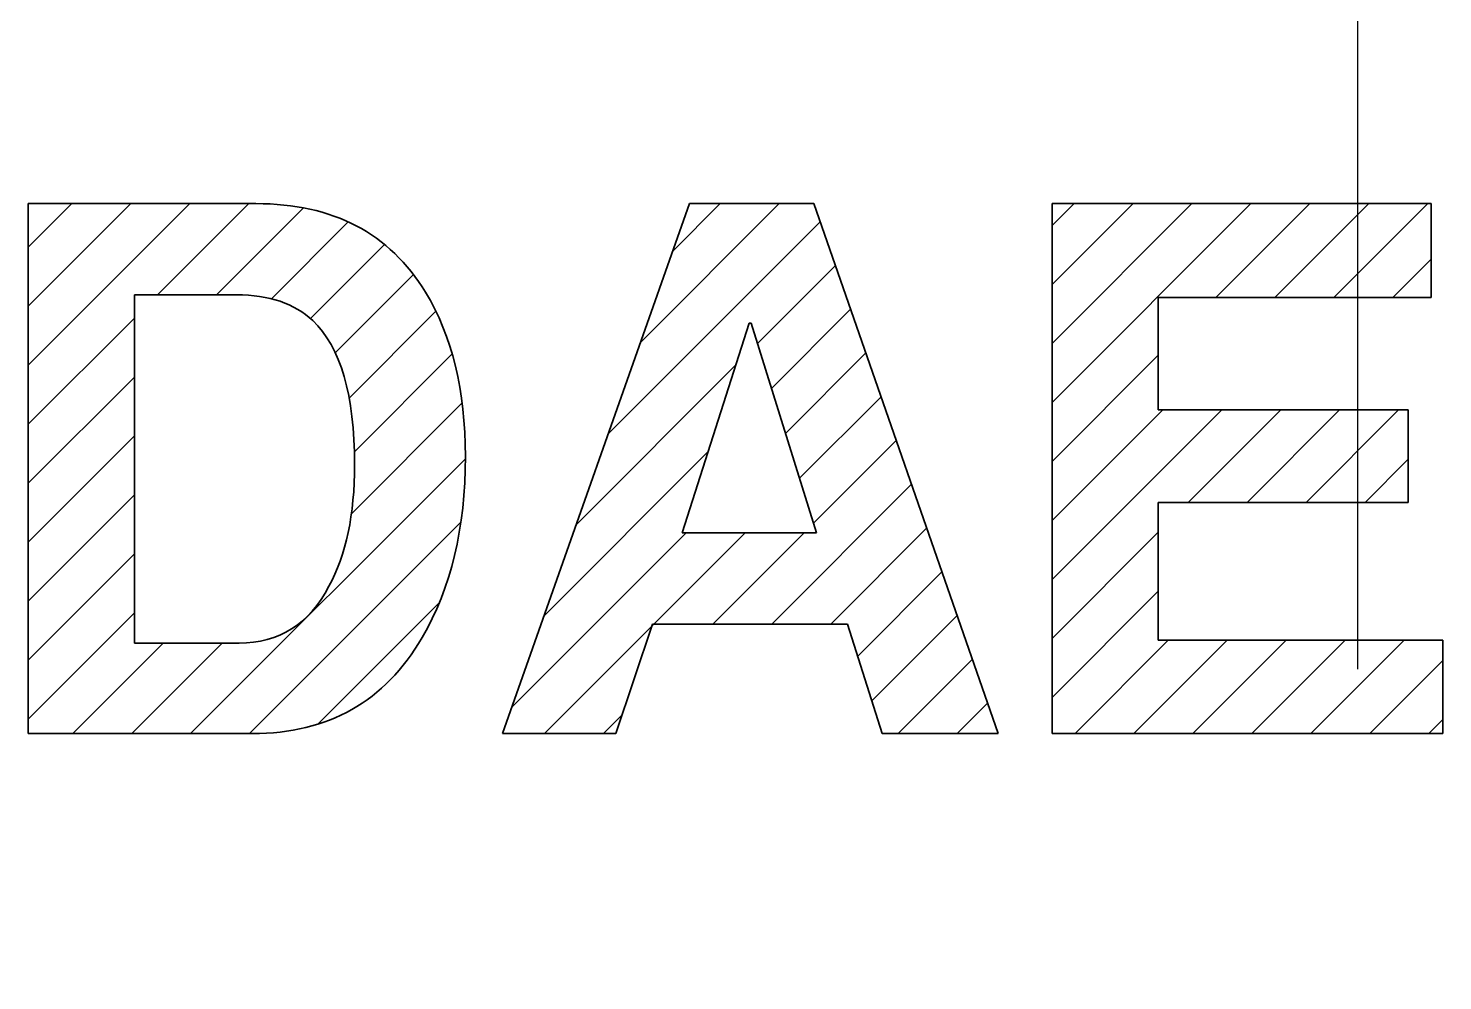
# Model space of a CAD drawing. Extents: x 7948 to 8542, y -4601 to -4181.
# Drawn here: x 8001.811 to 8006.052, y -4451.011 to -4448.156 of the extents above; entities that cross this region are included whole.
import ezdxf

# ---------------------------------------------------------------- set-up
doc = ezdxf.new("R2010")
doc.units = 0
doc.header["$LTSCALE"] = 7
doc.header["$MEASUREMENT"] = 0
doc.linetypes.add('CENTER2', pattern=[28.575, 19.05, -3.175, 3.175, -3.175])
doc.linetypes.add('CENTERX2', pattern=[20.32, 12.7, -2.54, 2.54, -2.54])
doc.layers.get('0').update_dxf_attribs({"color": 2, "linetype": 'CONTINUOUS'})
doc.layers.add('레이어 1', color=18, linetype='CONTINUOUS')
doc.layers.add('중심선', color=1, linetype='CENTER2')

msp = doc.modelspace()

# ---------------------------------------------------------------- linework, layer by layer
at = {"color": 2}
for p, q in [((8001.8114, -4449.1658), (8002.2954, -4448.68179)), ((8001.8114, -4448.98903), (8002.11863, -4448.68179)), ((8001.8114, -4448.81225), (8001.94185, -4448.68179)), ((8002.19871, -4448.95527), (8002.47218, -4448.68179)), ((8003.64717, -4449.0978), (8004.06317, -4448.68179)), ((8003.74375, -4448.82444), (8003.88639, -4448.68179)), ((8004.88154, -4449.27764), (8005.47738, -4448.68179)), ((8004.88154, -4449.10087), (8005.30061, -4448.68179)), ((8004.88154, -4448.92409), (8005.12383, -4448.68179)), ((8004.88154, -4448.74731), (8004.94705, -4448.68179)), ((8005.37259, -4448.96337), (8005.65416, -4448.68179)), ((8005.54936, -4448.96337), (8005.83094, -4448.68179)), ((8005.72614, -4448.96337), (8006.00772, -4448.68179)), ((8002.37549, -4448.95527), (8002.63634, -4448.69441)), ((8002.54054, -4448.96699), (8002.7709, -4448.73663)), ((8003.55059, -4449.37115), (8004.18575, -4448.73599)), ((8002.65788, -4449.02643), (8002.87986, -4448.80445)), ((8005.90292, -4448.96337), (8006.01796, -4448.84832)), ((8002.73203, -4449.12905), (8002.96657, -4448.89451)), ((8003.99748, -4449.10104), (8004.23141, -4448.86711)), ((8001.8114, -4449.34258), (8002.12943, -4449.02454)), ((8002.77358, -4449.26428), (8003.03367, -4449.00419)), ((8004.03961, -4449.23568), (8004.27707, -4448.99823)), ((8002.78932, -4449.42531), (8003.08252, -4449.13212)), ((8004.08174, -4449.37033), (8004.32273, -4449.12935)), ((8004.88154, -4449.45442), (8005.19958, -4449.13638)), ((8003.45401, -4449.64451), (8003.93217, -4449.16634)), ((8001.8114, -4449.51936), (8002.12943, -4449.20132)), ((8002.78033, -4449.61108), (8003.11235, -4449.27906)), ((8004.12387, -4449.50498), (8004.36838, -4449.26047)), ((8004.88154, -4449.80797), (8005.38987, -4449.29964)), ((8004.88154, -4449.6312), (8005.21309, -4449.29964)), ((8005.28913, -4449.57716), (8005.56665, -4449.29964)), ((8005.4659, -4449.57716), (8005.74343, -4449.29964)), ((8005.64268, -4449.57716), (8005.9202, -4449.29964)), ((8001.8114, -4449.69613), (8002.12943, -4449.3781)), ((8004.16601, -4449.63962), (8004.41404, -4449.39159)), ((8002.29823, -4450.26996), (8003.12202, -4449.44617)), ((8003.35742, -4449.91787), (8003.84923, -4449.42606)), ((8005.81946, -4449.57716), (8005.94909, -4449.44753)), ((8004.04061, -4449.94179), (8004.4597, -4449.5227)), ((8001.8114, -4449.87291), (8002.12943, -4449.55487)), ((8002.47501, -4450.26996), (8003.10859, -4449.63638)), ((8004.21739, -4449.94179), (8004.50536, -4449.65382)), ((8003.26084, -4450.19123), (8003.78375, -4449.66832)), ((8003.68382, -4449.94503), (8003.96053, -4449.66832)), ((8003.86384, -4449.94179), (8004.13731, -4449.66832)), ((8004.88154, -4449.98475), (8005.19958, -4449.66671)), ((8001.8114, -4450.04969), (8002.12943, -4449.73165)), ((8004.29834, -4450.03762), (8004.55101, -4449.78494)), ((8004.88154, -4450.16153), (8005.19958, -4449.84349)), ((8001.8114, -4450.22646), (8002.12943, -4449.90843)), ((8002.6799, -4450.24184), (8003.04433, -4449.87741)), ((8004.34066, -4450.17207), (8004.59667, -4449.91606)), ((8003.35889, -4450.26996), (8003.68382, -4449.94503)), ((8001.94468, -4450.26996), (8002.21613, -4449.99851)), ((8002.12146, -4450.26996), (8002.3929, -4449.99851)), ((8004.94988, -4450.26996), (8005.22943, -4449.99041)), ((8005.12666, -4450.26996), (8005.40621, -4449.99041)), ((8005.30344, -4450.26996), (8005.58299, -4449.99041)), ((8005.48021, -4450.26996), (8005.75976, -4449.99041)), ((8005.65699, -4450.26996), (8005.93654, -4449.99041)), ((8004.41955, -4450.26996), (8004.64233, -4450.04718)), ((8005.83377, -4450.26996), (8006.0524, -4450.05132)), ((8003.53567, -4450.26996), (8003.59219, -4450.21344)), ((8004.59633, -4450.26996), (8004.68799, -4450.1783)), ((8006.01054, -4450.26996), (8006.0524, -4450.2281))]:
    msp.add_line(p, q, dxfattribs=at)
at = {"layer": '레이어 1', "color": 2, "lineweight": 35}
for p, q in [((8001.8114, -4448.68179), (8002.49406, -4448.68179)), ((8001.8114, -4450.26996), (8001.8114, -4448.68179)), ((8003.23303, -4450.26996), (8003.79415, -4448.68179)), ((8003.79415, -4448.68179), (8004.16688, -4448.68179)), ((8004.16688, -4448.68179), (8004.7199, -4450.26996)), ((8004.88154, -4450.26996), (8004.88154, -4448.68179)), ((8004.88154, -4448.68179), (8006.01796, -4448.68179)), ((8006.01796, -4448.68179), (8006.01796, -4448.96337)), ((8002.43532, -4448.95527), (8002.12943, -4448.95527)), ((8002.12943, -4448.95527), (8002.12943, -4449.99851)), ((8006.01796, -4448.96337), (8005.19958, -4448.96337)), ((8005.19958, -4448.96337), (8005.19958, -4449.29964)), ((8003.97241, -4449.04035), (8003.77187, -4449.66832)), ((8003.97849, -4449.04035), (8003.97241, -4449.04035)), ((8004.17498, -4449.66832), (8003.97849, -4449.04035)), ((8005.19958, -4449.29964), (8005.94909, -4449.29964)), ((8005.94909, -4449.29964), (8005.94909, -4449.57716)), ((8005.94909, -4449.57716), (8005.19958, -4449.57716)), ((8005.19958, -4449.57716), (8005.19958, -4449.99041)), ((8003.77187, -4449.66832), (8004.17498, -4449.66832)), ((8003.68274, -4449.94179), (8003.57335, -4450.26996)), ((8004.26817, -4449.94179), (8003.68274, -4449.94179)), ((8004.37148, -4450.26996), (8004.26817, -4449.94179)), ((8002.12943, -4449.99851), (8002.44342, -4449.99851)), ((8005.19958, -4449.99041), (8006.0524, -4449.99041)), ((8006.0524, -4449.99041), (8006.0524, -4450.26996)), ((8002.48393, -4450.26996), (8001.8114, -4450.26996)), ((8003.57335, -4450.26996), (8003.23303, -4450.26996)), ((8004.7199, -4450.26996), (8004.37148, -4450.26996)), ((8006.0524, -4450.26996), (8004.88154, -4450.26996))]:
    msp.add_line(p, q, dxfattribs=at)
for points in [[(8002.49406, -4448.68179), (8002.72499, -4448.68179), (8002.89448, -4448.77025), (8003.00252, -4448.94716)], [(8002.66422, -4449.03224), (8002.6102, -4448.98093), (8002.5339, -4448.95527), (8002.43532, -4448.95527)], [(8002.44342, -4449.99851), (8002.56361, -4449.99851), (8002.65342, -4449.94179), (8002.71284, -4449.82835)], [(8002.99239, -4449.9823), (8002.8803, -4450.17407), (8002.71081, -4450.26996), (8002.48393, -4450.26996)]]:
    msp.add_open_spline(points, degree=3, dxfattribs=at)
for points in [[(8003.00252, -4448.94716), (8003.0822, -4449.07816), (8003.12203, -4449.24224), (8003.12203, -4449.43941), (8003.12203, -4449.65414), (8003.07882, -4449.8351), (8002.99239, -4449.9823)], [(8002.71284, -4449.82835), (8002.76416, -4449.73517), (8002.78982, -4449.61362), (8002.78982, -4449.46372), (8002.78982, -4449.25575), (8002.74795, -4449.11192), (8002.66422, -4449.03224)]]:
    msp.add_open_spline(points, degree=3, knots=[9, 9, 9, 9, 10, 10, 10, 11, 11, 11, 11], dxfattribs=at)
at = {"layer": '중심선', "color": 1, "linetype": 'CENTERX2', "ltscale": 0.1}
msp.add_line((8005.79691, -4426.96332), (8005.79698, -4473.99352), dxfattribs=at)

doc.saveas('drawing.dxf')
